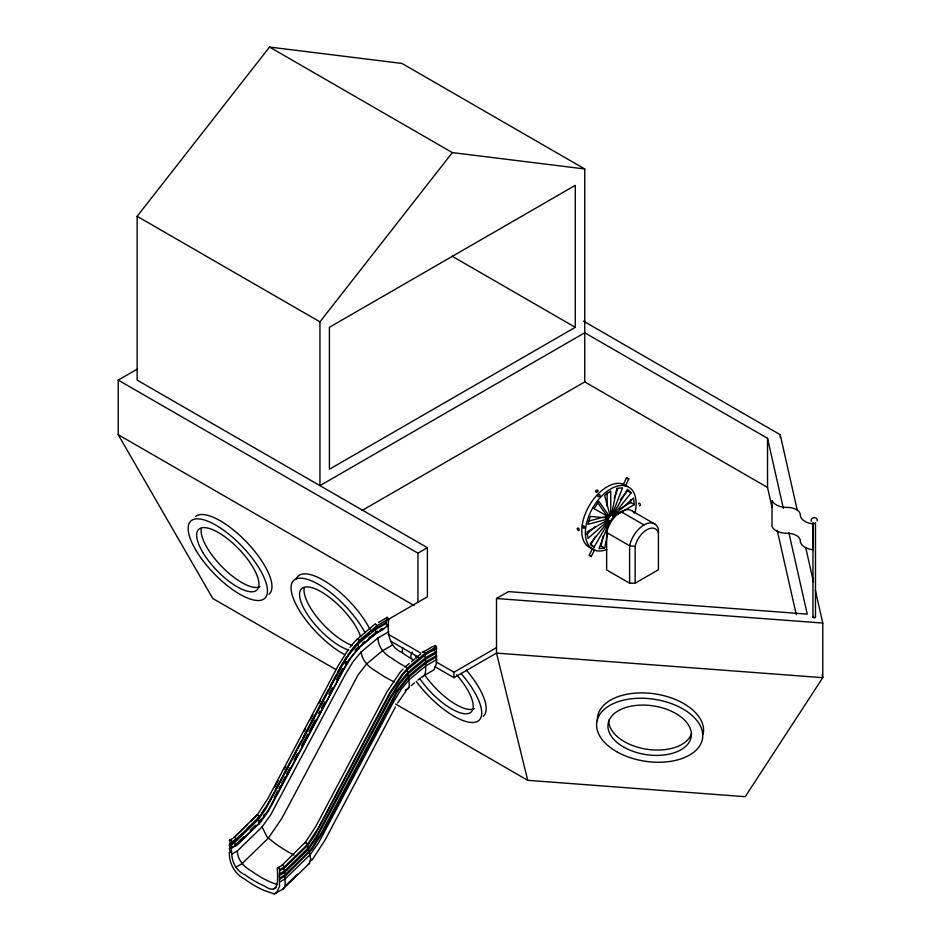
<?xml version="1.0" encoding="UTF-8"?>
<svg xmlns="http://www.w3.org/2000/svg" width="941" height="941" viewBox="0 0 941 941"><rect width="100%" height="100%" fill="white"/><g stroke="black" fill="none" stroke-linecap="round" stroke-linejoin="round"><path stroke-width="1.41" d="M434.154 645.714C438.694 643.997 434.707 653.83 436.683 656.83L425.861 663.076L408.712 677.308L397.478 691.659L322.234 833.15L312.024 849.217L285.076 876.165L279.359 879.247L279.501 886.457L276.583 892.762L274.301 893.95L264.515 890.586A104.263 60.2 60 0 1 244.801 879.212C234.932 874.06 229.075 863.767 229.392 852.734L231.545 851.487M308.142 849.323L309.189 851.334A65.188 37.628 -60 0 0 312.788 846.606L321.669 832.397L396.996 690.765L408.512 676.073L425.791 661.735L436.683 655.442M436.683 656.83L435.93 657.771L436.683 659.57L436.295 664.134L434.036 669.721L422.438 676.626M250.647 821.458L257.234 814.694L259.022 815.953L259.481 816.788L236.332 839.254L231.921 841.795C230.31 854.122 231.921 869.143 245.025 874.765A101.981 58.883 60 0 0 264.303 885.904C280.265 896.985 277.442 877.13 277.372 868.037C281.912 866.32 277.924 876.153 279.9 879.153M277.372 868.037L281.782 865.497L305.213 842.395L306.448 842.948L307.46 844.489L284.311 866.955L279.9 869.496M817.235 520.949C817.964 516.28 810.001 516.738 811.236 521.314M603.063 536.111L601.04 545.992L604.64 548.074L607.533 533.959M609.545 524.09L610.133 521.267C605.122 521.055 611.921 511.457 613.156 516.844L634.352 504.599L633.54 498.012L613.073 516.174M611.368 515.186L616.861 488.379L622.542 487.814L611.956 515.127M350.005 647.267L351.64 645.232A56.095 32.394 -60 0 1 356.827 639.515L357.874 638.88L359.356 640.974A56.095 32.394 -60 0 0 354.169 646.69L352.64 648.502M404.806 667.216L405.853 666.581L407.335 668.675A56.095 32.394 -60 0 0 402.148 674.391L389.656 692.999L318.352 827.868L307.46 844.489M815.447 522.667L814.847 523.502L813.318 523.384M812.942 617.096L812.977 522.714M281.782 865.497L282.923 864.767L284.311 866.955M622.895 511.916A16.809 9.704 -60 0 0 607.521 526.713L606.651 529.63L606.651 569.952L629.6 583.197L635.14 583.197L635.14 546.38L636.045 543.333A17.291 9.986 -60 0 1 646.785 529.771A17.291 9.986 -60 0 1 657.524 530.936L658.418 532.947M422.838 652.254L424.097 651.454L425.356 653.713L423.285 651.466L422.838 652.254L432.895 646.443M233.192 846.406L229.392 848.606L230.392 847.747L229.392 845.736L230.227 843.43L229.686 839.713L230.921 839.748L231.921 841.795M386.175 619.096L387.174 617.108L388.704 619.472C387.092 631.799 388.704 646.82 401.807 652.442A101.981 58.883 60 0 0 413.593 659.959M614.179 498.036L617.884 488.473M609.545 521.326L598.947 548.638L604.64 548.074M623.295 484.768L625.459 485.885L628.764 479.004L627.823 478.416L626.494 477.91L623.201 484.756L625.459 485.885M626.494 477.91L628.753 479.028M593.171 549.026L594.736 549.65L591.23 556.472L589.172 555.39L592.454 548.532M274.725 787.147L278.136 780.689M284.276 769.068L285.641 766.48M304.061 731.616L305.425 729.028M310.201 719.994L312.93 714.819M319.07 703.198L320.434 700.622M273.925 792.64L267.467 804.59M275.29 790.052L293.71 755.188M295.074 752.612L301.214 740.99M302.579 738.403L328.503 689.33M329.868 686.754L336.019 675.132M337.384 672.544L338.748 669.968M274.254 797.415L277.666 790.958M279.03 788.382L280.394 785.794M281.759 783.218L285.17 776.76M286.534 774.172L289.946 767.715M294.039 759.975L297.45 753.518M301.543 745.766L307.683 734.145M309.048 731.569L315.188 719.947M318.599 713.49L319.964 710.902M321.328 708.326L324.739 701.868M328.832 694.117L332.244 687.659M336.337 679.92L342.43 668.439M395.443 706.938L325.374 839.525L312.012 860.156M257.093 814.835L233.803 837.796L247.483 824.516M339.43 668.675L346.547 656.689M590.466 545.051L595.453 536.394M591.666 545.745L594.065 547.133L609.05 521.173M612.45 515.292L627.435 489.332L631.188 492.802L612.826 515.644M397.631 702.998L405.971 691.07M345.124 663.817L346.5 661.605M265.374 808.06L262.151 812.942M263.445 815.823L264.586 814.153M594.065 508.599L598.947 501.447L609.545 516.515L605.945 514.445L596.982 501.682M605.451 515.162L605.945 514.445M348.382 649.396L337.737 666.475L267.844 798.709L256.964 815.329M348.041 654.513L357.415 643.209L369.554 633.14M259.963 815.988L261.069 814.483M310.036 861.191L311.506 859.262M352.534 648.725L341.677 665.299L270.373 800.168L259.481 816.788M387.892 619.625L427.39 596.817L427.39 547.674L137.139 380.105L137.139 216.312L269.538 47.05L401.936 63.435L584.737 168.968L584.737 381.905L361.956 510.528M783.359 508.352L767.538 438.306L584.737 332.773L319.94 485.65L319.94 321.846L452.339 152.595L584.737 168.968M247.518 828.739L258.857 817.447M229.392 845.736L234.227 842.936L258.093 819.799L265.821 808.86L339.948 669.345L348.429 655.407L357.604 644.35L375.13 629.788L386.175 623.413L387.174 625.424L386.175 626.283M235.591 846.1L258.998 823.399L268.467 809.778L348.37 660.476L358.227 648.231L375.353 633.999L383.775 629.141M231.921 854.087L237.308 850.97L262.057 826.963L270.761 814.683L345.288 674.485L353.051 661.723L361.109 651.96L378.011 637.927L388.704 631.764M304.943 843.03L315.823 826.41L387.139 691.541L399.631 672.944A56.095 32.394 -60 0 1 402.96 669.145M279.9 870.578L284.394 867.978L307.695 845.371L314.8 835.279L390.092 693.599L402.407 675.25A55.048 31.782 -60 0 1 407.488 669.639L425.414 654.76L436.683 648.255L434.154 646.796M279.9 873.624L284.641 870.895L308.33 847.912L315.882 837.219L389.927 697.834L398.549 683.672L407.924 672.368L425.579 657.724L436.683 651.301M279.9 875.106L284.758 872.307L308.636 849.135L316.399 838.16L390.539 698.622L398.996 684.719L408.135 673.697L425.65 659.159L436.683 652.783M620.237 499.859L627.576 490.731L631.188 492.802M608.674 520.82L590.313 543.651L594.065 547.133M274.301 893.95L282.994 889.057L309.413 863.426L310.683 859.592L309.483 852.487M282.994 889.057C287.111 885.693 283.982 879.094 285.076 876.165M355.098 650.031L358.78 646.867L357.604 644.35M405.265 690.659L409.029 687.448M229.392 844.465L234.133 841.736L242.366 833.738M234.462 845.677L243.942 836.478M250.259 830.35L255.529 825.233M279.9 877.765L284.958 874.836L309.189 851.334M286.064 885.14L297.38 874.165M234.038 837.196L235.215 837.267L236.332 839.254M586.514 534.453L595.124 526.807M608.427 520.291L587.96 538.44L587.149 531.853L608.345 519.62L605.945 518.232M356.827 639.515L375.306 623.765L377.376 626.012M359.168 640.527L377.235 625.518L388.574 618.978M371.766 631.305L375.071 628.564L386.598 622.189L386.598 619.543M362.332 643.326L364.485 641.539M368.801 637.951L377.706 631.176M405.936 666.287L409.311 663.476M411.57 661.605L414.946 658.806M417.204 656.936L420.58 654.124M407.147 668.228L425.214 653.219L436.553 646.679M411.241 685.613L414.558 682.848M417.875 680.096L420.098 678.261M309.413 863.426L308.319 864.073M335.972 669.616L212.795 598.511L118.225 434.707L118.225 380.105L137.315 369.084M575.28 327.315L329.397 469.265L329.397 327.303L575.28 185.353L575.28 327.315L452.15 256.223M118.225 380.105L417.933 553.143L427.39 547.674M378.635 622.377L386.175 618.014M380.129 629.776L382.54 628.376M388.704 625.624L377.694 631.976L360.227 646.467L351.181 657.394L342.771 671.204L268.608 810.789L260.763 821.869L236.814 845.112L231.921 847.947M619.519 508.999L630.741 502.529L634.352 504.599M392.562 644.95L382.434 650.796L366.531 663.993L358.027 674.979L284.747 812.93A104.133 60.118 -60 0 1 281.065 819.564L268.197 838.278L242.025 863.662L235.768 867.273M815.353 590.254L822.775 623.071L822.775 677.673L745.213 796.698L527.713 780.312L496.507 653.101L496.507 598.5L508.434 591.618L807.26 614.12L788.852 532.641M436.683 659.57L426.002 665.746L409.112 679.767L401.066 689.506L393.314 702.245L318.787 842.454L310.06 854.757L285.288 878.776L279.9 881.893M436.212 661.97L453.95 672.215L496.507 647.643M434.942 666.698L453.95 677.673L496.507 653.101L822.775 677.673L822.128 674.815M635.14 583.197L658.418 569.752L658.418 529.113A21.231 12.257 -60 0 0 644.009 524.949L621.072 511.704M229.392 840.337L232.698 838.431M273.549 889.092L276.054 887.645M421.203 677.332C427.802 675.532 424.814 666.51 425.861 663.076M588.443 521.161L603.463 517.138M405.7 690.2C411.887 688.624 407.982 680.178 408.712 677.308M496.507 598.5L822.775 623.071M635.14 546.38L629.6 545.756L606.651 532.5A21.231 12.257 -60 0 1 619.46 512.727A21.231 12.257 -60 0 1 634.258 513.139M234.709 845.853L235.274 844.453L234.227 842.936M375.071 628.564L375.753 628.235L375.53 626.377M425.414 654.76L424.65 655.748L425.579 657.724M425.65 659.159L424.991 660.017L425.791 661.735M358.227 648.231L358.933 648.808M234.133 841.736L234.674 839.972M284.394 867.978L283.676 868.955L284.641 870.895M284.758 872.307L284.123 873.154L284.958 874.836M277.019 884.611L270.737 882.188A101.557 53.025 55.7 0 1 251.447 871.048C243.895 866.884 237.614 859.945 237.308 850.97M357.415 643.209L358.039 642.338M407.488 669.639L406.865 670.521L407.924 672.368M408.135 673.697L407.594 674.462L408.512 676.073M258.998 823.399L259.728 823.963M257.822 818.752L258.069 817.27M307.695 845.371L307.166 846.159L308.33 847.912M375.13 629.788L376.2 631.752L375.283 632.575M258.093 819.799L259.387 821.564L258.681 822.175M590.148 555.719L591.454 556.507M269.538 47.05L452.339 152.595M583.455 321.116L780.218 434.707L797.298 510.34M584.737 381.905L767.538 487.45L772.055 507.458M137.139 216.312L319.94 321.846M632.423 511.139L655.371 524.396M592.959 507.952L609.05 517.244M606.263 516.656L608.674 518.044L590.313 516.397L587.96 524.337L608.427 518.856L604.828 516.774M118.225 434.707L414.122 605.534M388.045 634.163L421.003 653.183M390.586 641.092L418.463 657.183M395.655 704.068L527.713 780.312M229.392 852.734L230.392 851.981L229.392 848.606M262.057 826.963L267.079 836.984L274.572 843.065A104.451 43.592 48.9 0 0 294.062 855.028M610.133 515.903L604.64 495.436L610.744 490.979L610.744 515.456M815.482 522.831L815.482 617.096M805.684 547.439L813.424 581.691M777.231 530.324L796.274 614.661M361.109 651.96C362.144 660.723 368.743 667.098 376.094 671.262A102.922 48.685 52.3 0 0 394.326 681.919M630.423 499.894L630.741 502.529M378.011 637.927C378.035 646.938 384.187 654.054 391.797 658.218A101.804 55.178 57.1 0 0 404.689 666.287M780.218 434.707L780.218 437.577M767.538 438.306L767.538 487.45M629.6 583.197L629.6 545.756A21.231 12.257 -60 0 1 644.009 524.949M607.145 493.225L607.145 506.176M453.95 672.215L453.95 677.673M434.154 648.196L434.154 650.996M417.933 553.143L417.933 602.275M386.175 622.142L386.175 623.413M261.127 819.035A65.188 37.628 -60 0 1 259.951 820.576M815.318 616.72A1.27 0.741 0 0 1 814.847 617.731A1.27 0.741 0 0 1 813.106 617.461A1.27 0.741 0 0 1 813.577 616.461M606.769 549.485A35.923 20.737 -60 0 1 585.82 527.019A35.923 20.737 -60 0 1 616.461 486.356A35.923 20.737 -60 0 1 635.281 511.657M625.106 485.038A35.923 20.737 -60 0 1 627.294 486.662M591.689 548.344A35.923 20.737 -60 0 1 587.513 508.869A35.923 20.737 -60 0 1 623.895 484.427M638.539 503.929A1.27 0.823 67 0 1 639.539 503.306A1.27 0.823 67 0 1 640.351 504.917A1.27 0.823 67 0 1 639.351 505.54M582.726 526.466A1.27 0.823 67 0 1 583.996 526.113A1.27 0.823 67 0 1 584.337 528.03A1.27 0.823 67 0 1 582.891 527.395M598.852 494.684A1.27 0.965 -24.3 0 1 600.052 495.719A1.27 0.965 -24.3 0 1 598.264 496.66A1.27 0.965 -24.3 0 1 597.994 495.142M195.587 516.468A53.496 19.538 46.1 0 1 247.354 542.863A53.496 19.538 46.1 0 1 268.985 594.265M259.998 586.69A42.063 15.362 46.1 0 1 222.993 567.823A42.063 15.362 46.1 0 1 201.35 528.371M296.274 578.986A53.496 19.538 46.1 0 1 329.268 583.973A53.496 19.538 46.1 0 1 370.142 629.717M352.052 645.385A42.063 15.362 46.1 0 1 318.529 619.06A42.063 15.362 46.1 0 1 304.272 587.702M344.818 654.724A53.496 19.538 46.1 0 1 294.462 601.146A53.496 19.538 46.1 0 1 312.683 581.35A53.496 19.538 46.1 0 1 365.026 632.775M348.699 650.09A42.063 15.362 46.1 0 1 303.449 607.58A42.063 15.362 46.1 0 1 318.611 590.395A42.063 15.362 46.1 0 1 360.603 636.587M466.265 670.039A53.496 19.538 46.1 0 1 483.227 716.254M474.24 708.667A42.063 15.362 46.1 0 1 424.967 675.332M416.228 658.382A42.063 15.362 46.1 0 1 415.616 655.783M460.867 673.297A53.496 19.538 46.1 0 1 474.746 722.323A53.496 19.538 46.1 0 1 416.204 681.308M402.501 652.689A53.496 19.538 46.1 0 1 402.701 647.326M456.667 674.885A42.063 15.362 46.1 0 1 466.983 713.737A42.063 15.362 46.1 0 1 419.651 678.437M410.935 658.594A42.063 15.362 46.1 0 1 412.276 652.054M597.441 720.971A53.496 31.324 8.7 0 1 652.807 693.588A53.496 31.324 8.7 0 1 703.115 734.274M691.529 733.51A42.063 24.631 8.7 0 1 646.114 749.13A42.063 24.631 8.7 0 1 608.756 720.065M789.052 507.481L785.288 507.352A15.821 9.128 0 0 1 772.008 500.636L772.008 526.548A15.821 9.128 0 0 0 785.288 533.265L789.052 533.406A12.88 7.434 0 0 1 800.191 539.84L800.426 542.004A15.821 9.128 0 0 0 812.071 549.673L813.106 549.791L813.106 523.878L812.071 523.761A15.821 9.128 0 0 1 800.426 516.091L800.191 513.915A12.88 7.434 0 0 0 789.052 507.481M577.374 528.748A1.27 0.823 67 0 0 578.597 530.512A1.27 0.823 67 0 0 578.844 528.63A1.27 0.823 67 0 0 577.374 528.748M596.5 492.131A1.27 0.965 -24.3 0 0 597.982 490.637A1.27 0.965 -24.3 0 0 595.924 490.567A1.27 0.965 -24.3 0 0 596.5 492.131M196.398 551.061A53.496 19.538 46.1 0 0 264.492 598.582A53.496 19.538 46.1 0 0 222.499 529.407A53.496 19.538 46.1 0 0 196.398 551.061M203.115 552.896A42.063 15.362 46.1 0 0 256.646 590.266A42.063 15.362 46.1 0 0 223.629 535.888A42.063 15.362 46.1 0 0 203.115 552.896M617.331 752.059A53.496 31.324 8.7 0 0 702.304 739.626A53.496 31.324 8.7 0 0 629.364 699.057A53.496 31.324 8.7 0 0 617.331 752.059M624.248 747.389A42.063 24.631 8.7 0 0 691.047 737.626A42.063 24.631 8.7 0 0 633.705 705.726A42.063 24.631 8.7 0 0 624.248 747.389"/></g></svg>
